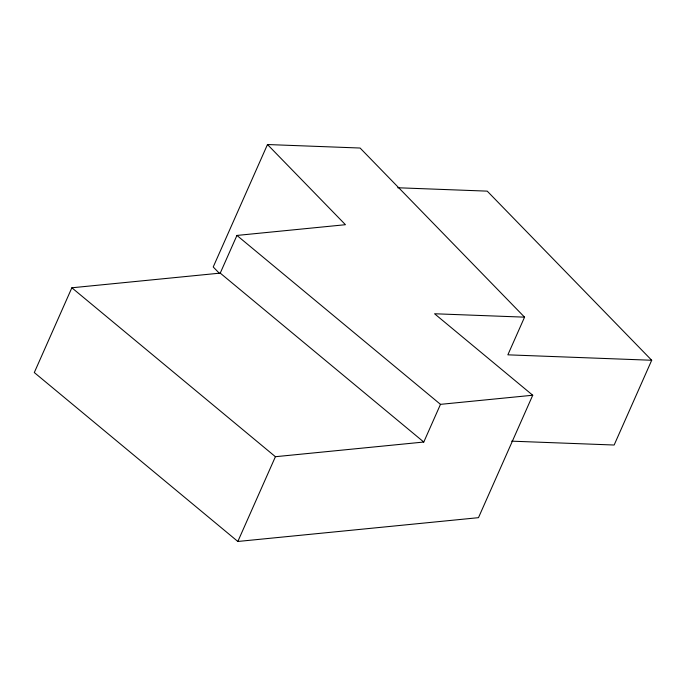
<?xml version="1.0" encoding="UTF-8"?>
<svg xmlns="http://www.w3.org/2000/svg" width="686" height="686" viewBox="0 0 686 686"><rect width="100%" height="100%" fill="white"/><g stroke="black" fill="none" stroke-linecap="round" stroke-linejoin="round"><path stroke-width="1.03" d="M532.73 395.239L440.481 404.354L423.785 442.033L220.24 273.114L71.859 287.786L34.3 372.549L237.845 541.468L478.476 517.673L532.73 395.239L434.555 313.759L524.558 317.155L507.863 354.834L651.7 360.261L614.142 445.025L511.636 441.158M524.558 317.155L360.09 148.03L267.48 144.532L213.217 266.974L219.16 273.079M220.24 273.114L236.936 235.435L345.444 224.708L267.48 144.532M237.845 541.468L275.412 456.705L423.785 442.033M397.734 187.758L487.232 191.137L651.7 360.261M236.936 235.435L440.481 404.354M71.859 287.786L275.412 456.705"/></g></svg>
